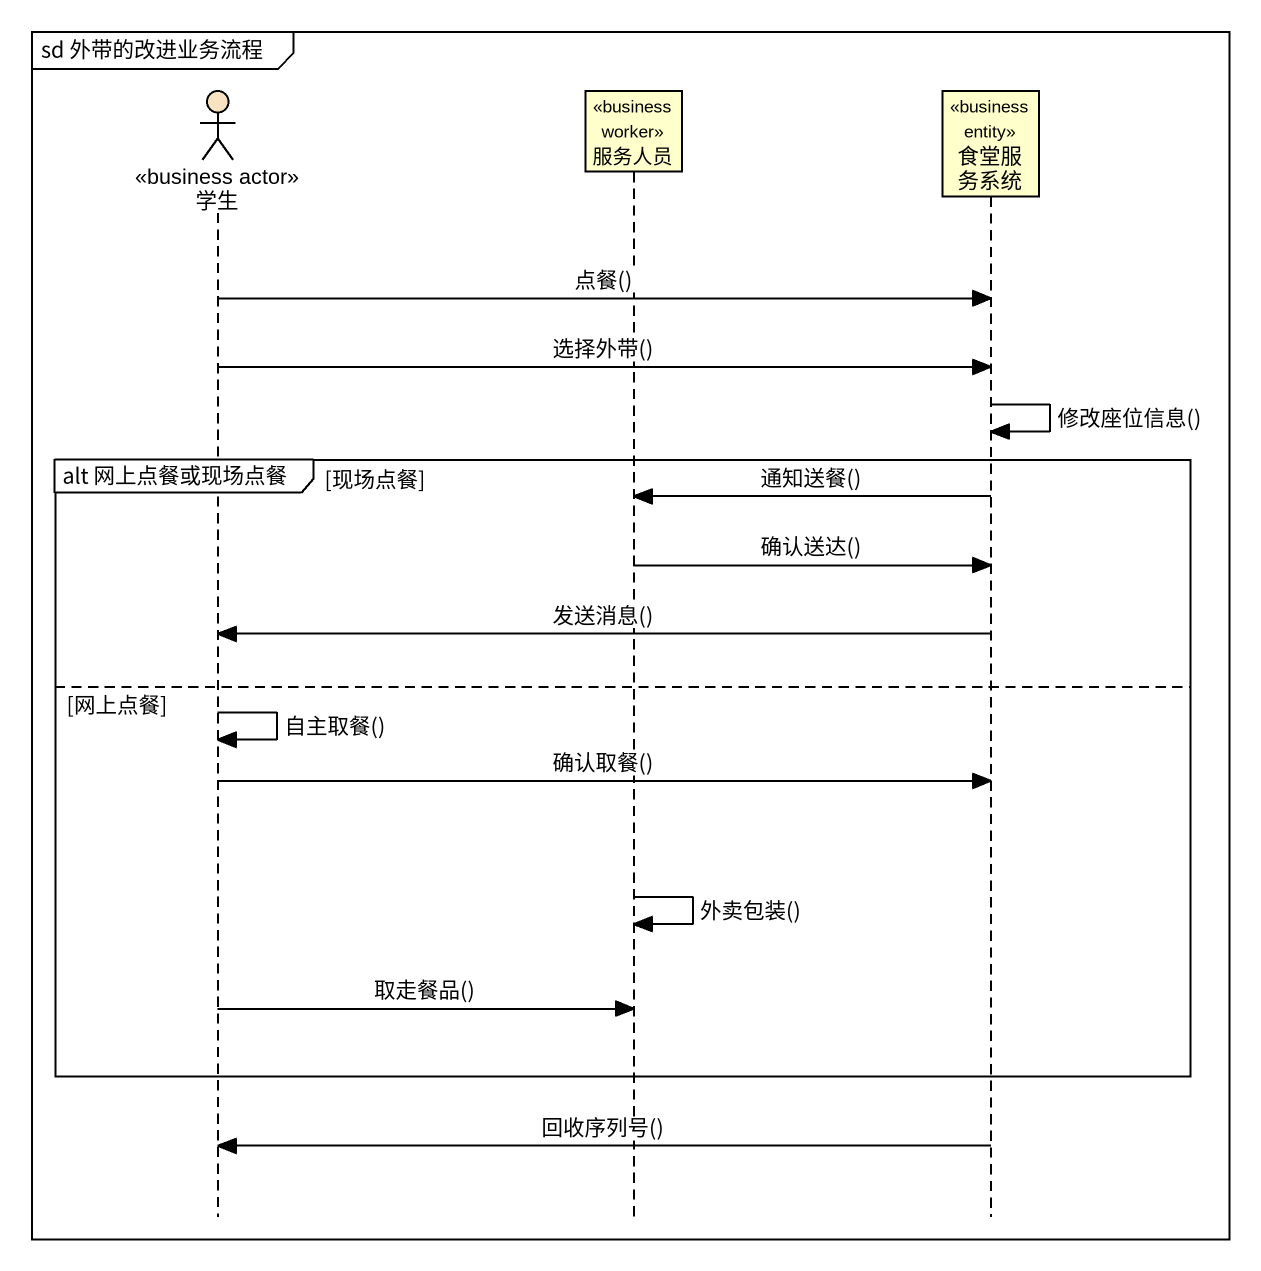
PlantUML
@startuml
mainframe sd 外带的改进业务流程
hide footbox
actor 学生 <<business actor>> #F8E2C1
participant 服务人员 <<business worker>>
participant 食堂服务系统 <<business entity>>

学生 -> 食堂服务系统 : 点餐()
学生 -> 食堂服务系统 : 选择外带()
食堂服务系统 -> 食堂服务系统 : 修改座位信息()
group alt 网上点餐或现场点餐 [现场点餐]
  食堂服务系统 -> 服务人员 : 通知送餐()
  服务人员 -> 食堂服务系统 : 确认送达()
  食堂服务系统 -> 学生 : 发送消息()
else 网上点餐
  学生 -> 学生 : 自主取餐()
  学生 -> 食堂服务系统 : 确认取餐()
  服务人员 -> 服务人员 : 外卖包装()
  学生 -> 服务人员 : 取走餐品()
end
食堂服务系统 -> 学生 : 回收序列号()
@enduml
